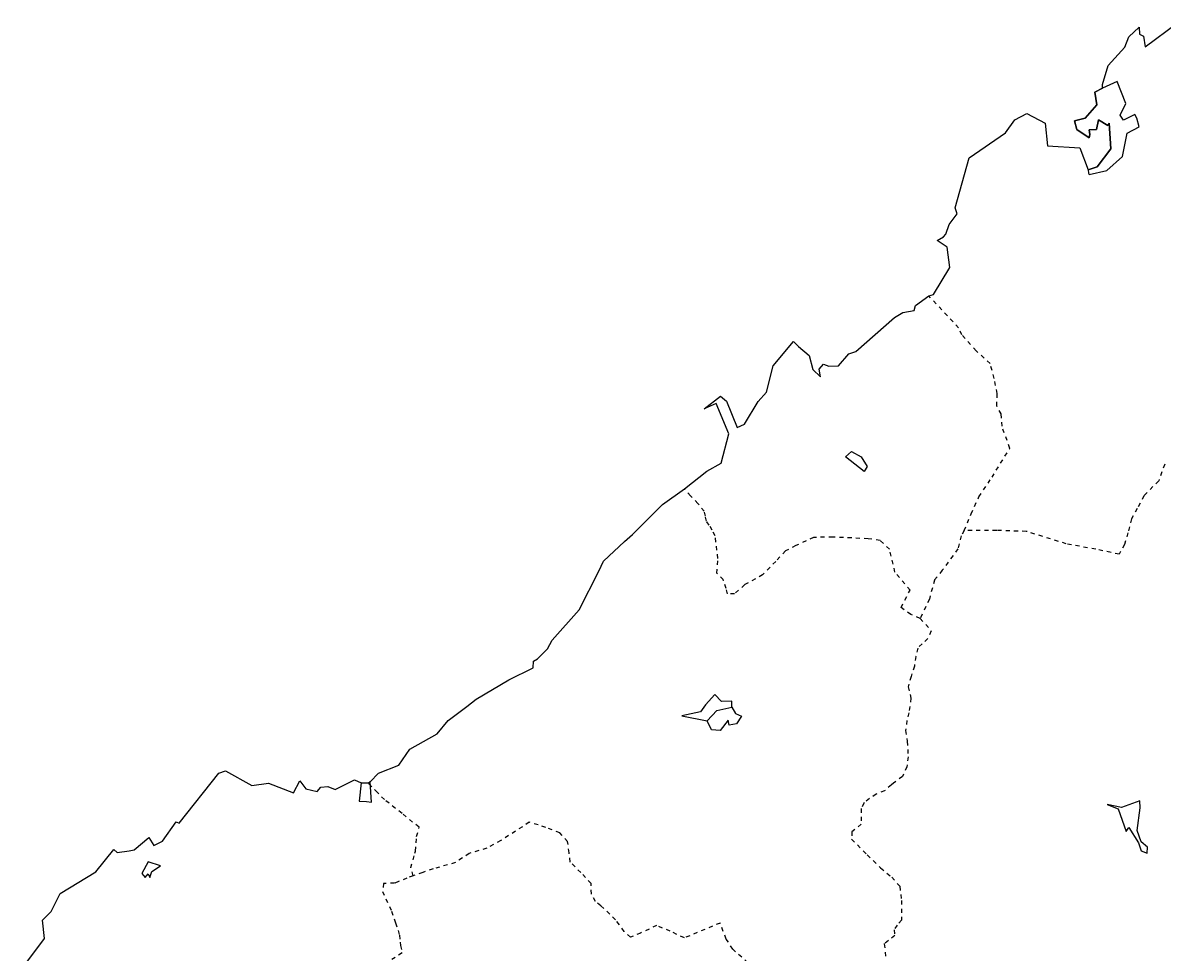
# Model space of a CAD drawing. Header units: millimetres. Extents: x 1888 to 2040, y 1705 to 1894.
# Drawn here: x 1912.65 to 1940.41, y 1845.85 to 1868.5 of the extents above; entities that cross this region are included whole.
import ezdxf

# ---------------------------------------------------------------- set-up
doc = ezdxf.new("R2010")
doc.units = ezdxf.units.MM
doc.linetypes.add('HIDDEN', pattern=[0.375, 0.25, -0.125])

# ---------------------------------------------------------------- blocks, each defined once
blk = doc.blocks.new('mall')
at = {"linetype": 'Continuous'}
for p, q in [((-84850, 31124), (-84065, 31706)), ((-85247, 31362), (-84993, 31601)), ((-84993, 31601), (-84982, 31434)), ((-84982, 31434), (-84887, 31384)), ((-84887, 31384), (-84850, 31124)), ((-85747, 30668), (-85342, 31114)), ((-85342, 31114), (-85247, 31362)), ((-85883, 30203), (-85747, 30668)), ((-85528, 30277), (-85882, 30115)), ((-85320, 29741), (-85528, 30277)), ((-86072, 30020), (-85882, 30115)), ((-85882, 30115), (-86072, 30020)), ((-86020, 29715), (-86072, 30020)), ((-86072, 30020), (-86020, 29715)), ((-85882, 30115), (-85883, 30203)), ((-86306, 29385), (-86020, 29715)), ((-86020, 29715), (-86306, 29385)), ((-85453, 29457), (-85320, 29741)), ((-88014, 29346), (-87729, 29499)), ((-87729, 29499), (-87281, 29268)), ((-85376, 29338), (-85453, 29457)), ((-85102, 29478), (-85376, 29338)), ((-85053, 29388), (-85102, 29478)), ((-88245, 29032), (-88014, 29346)), ((-87281, 29268), (-87223, 28718)), ((-86569, 29324), (-86306, 29385)), ((-86306, 29385), (-86569, 29324)), ((-86511, 29110), (-86569, 29324)), ((-86569, 29324), (-86511, 29110)), ((-85980, 29350), (-86034, 29115)), ((-86034, 29115), (-85980, 29350)), ((-85753, 29211), (-85980, 29350)), ((-85980, 29350), (-85753, 29211)), ((-85727, 29269), (-85753, 29211)), ((-85753, 29211), (-85727, 29269)), ((-85683, 28639), (-85727, 29269)), ((-85727, 29269), (-85683, 28639)), ((-85288, 29021), (-84992, 29174)), ((-84992, 29174), (-85053, 29388)), ((-89126, 28425), (-88245, 29032)), ((-86212, 28907), (-86511, 29110)), ((-86511, 29110), (-86212, 28907)), ((-86034, 29115), (-86213, 29103)), ((-86213, 29103), (-86034, 29115)), ((-86213, 29103), (-86192, 28992)), ((-86192, 28992), (-86213, 29103)), ((-86192, 28992), (-86212, 28907)), ((-86212, 28907), (-86192, 28992)), ((-85397, 28457), (-85288, 29021)), ((-87223, 28718), (-86441, 28666)), ((-86441, 28666), (-86237, 28129)), ((-86017, 28201), (-85683, 28639)), ((-85683, 28639), (-86017, 28201)), ((-89473, 27209), (-89126, 28425)), ((-85780, 28113), (-85397, 28457)), ((-86237, 28129), (-86017, 28201)), ((-86017, 28201), (-86237, 28129)), ((-86237, 28129), (-86230, 28047)), ((-86230, 28047), (-86206, 28019)), ((-86206, 28019), (-85780, 28113)), ((-89421, 27060), (-89473, 27209)), ((-89617, 26798), (-89421, 27060)), ((-89699, 26563), (-89617, 26798)), ((-89909, 26413), (-89751, 26501)), ((-89660, 26251), (-89909, 26413)), ((-89751, 26501), (-89699, 26563)), ((-89600, 25752), (-89660, 26251)), ((-89999, 25103), (-89600, 25752)), ((-90436, 24828), (-90110, 25067)), ((-90110, 25067), (-89999, 25103)), ((-90738, 24664), (-90463, 24709)), ((-90463, 24709), (-90436, 24828)), ((-91884, 23717), (-90945, 24542)), ((-90945, 24542), (-90738, 24664)), ((-93893, 23368), (-93401, 23959)), ((-93401, 23959), (-93276, 23834)), ((-93276, 23834), (-93023, 23612)), ((-93023, 23612), (-92929, 23277)), ((-92303, 23364), (-92058, 23660)), ((-92058, 23660), (-91884, 23717)), ((-94057, 22727), (-93893, 23368)), ((-92777, 23283), (-92673, 23407)), ((-92673, 23407), (-92542, 23355)), ((-92542, 23355), (-92303, 23364)), ((-92929, 23277), (-92742, 23101)), ((-92742, 23101), (-92777, 23283)), ((-95575, 22320), (-95177, 22626)), ((-95177, 22626), (-95031, 22503)), ((-95031, 22503), (-94773, 21861)), ((-94593, 21943), (-94261, 22499)), ((-94261, 22499), (-94057, 22727)), ((-95284, 22445), (-95575, 22320)), ((-94973, 21715), (-95284, 22445)), ((-94773, 21861), (-94593, 21943)), ((-95164, 20998), (-94973, 21715)), ((-92140, 21148), (-91994, 21279)), ((-91685, 20795), (-92140, 21148)), ((-91994, 21279), (-91757, 21151)), ((-91757, 21151), (-91607, 20914)), ((-95507, 20800), (-95164, 20998)), ((-91607, 20914), (-91685, 20795)), ((-96054, 20371), (-95507, 20800)), ((-96584, 19989), (-96054, 20371)), ((-97315, 19264), (-96584, 19989)), ((-97512, 19094), (-97315, 19264)), ((-98024, 18611), (-97512, 19094)), ((-98138, 18371), (-98024, 18611)), ((-98611, 17434), (-98138, 18371)), ((-99271, 16695), (-98611, 17434)), ((-99386, 16480), (-99271, 16695)), ((-99627, 16238), (-99386, 16480)), ((-99732, 16021), (-99728, 16179)), ((-99728, 16179), (-99627, 16238)), ((-100324, 15732), (-99732, 16021)), ((-101119, 15255), (-100324, 15732)), ((-95314, 15375), (-95540, 15118)), ((-95155, 15204), (-95314, 15375)), ((-101799, 14739), (-101349, 15082)), ((-101349, 15082), (-101119, 15255)), ((-95540, 15118), (-95663, 14950)), ((-95266, 14984), (-94903, 15060)), ((-95266, 14984), (-94903, 15060)), ((-94902, 15207), (-95155, 15204)), ((-94903, 15060), (-94902, 15207)), ((-94903, 15060), (-94808, 14911)), ((-102067, 14414), (-101799, 14739)), ((-95663, 14950), (-96118, 14850)), ((-96118, 14850), (-95504, 14735)), ((-95504, 14735), (-95266, 14984)), ((-95504, 14735), (-95266, 14984)), ((-95394, 14510), (-95504, 14735)), ((-94993, 14749), (-95182, 14494)), ((-94965, 14623), (-94993, 14749)), ((-94808, 14911), (-94669, 14847)), ((-94669, 14847), (-94784, 14662)), ((-95182, 14494), (-95394, 14510)), ((-94784, 14662), (-94965, 14623)), ((-102731, 14043), (-102067, 14414)), ((-103004, 13657), (-102731, 14043)), ((-103498, 13459), (-103004, 13657)), ((-108344, 12240), (-107376, 13455)), ((-107376, 13455), (-107215, 13518)), ((-107215, 13518), (-106575, 13161)), ((-103696, 13245), (-103498, 13459)), ((-106575, 13161), (-106168, 13216)), ((-106168, 13216), (-105562, 12982)), ((-105562, 12982), (-105412, 13271)), ((-105412, 13271), (-105266, 13074)), ((-105266, 13074), (-104984, 13010)), ((-104984, 13010), (-104901, 13118)), ((-104901, 13118), (-104731, 13135)), ((-104731, 13135), (-104549, 13064)), ((-104549, 13064), (-104079, 13293)), ((-104079, 13293), (-103914, 13224)), ((-103914, 13224), (-103967, 12775)), ((-103914, 13224), (-103741, 13213)), ((-103741, 13213), (-103914, 13224)), ((-103741, 13213), (-103696, 13245)), ((-103696, 13245), (-103741, 13213)), ((-103662, 12753), (-103696, 13245)), ((-103967, 12775), (-103784, 12771)), ((-103784, 12771), (-103662, 12753)), ((-84974, 12783), (-85420, 12626)), ((-84970, 12619), (-84974, 12783)), ((-85420, 12626), (-85770, 12698)), ((-85770, 12698), (-85506, 12592)), ((-85506, 12592), (-85312, 12041)), ((-85039, 12068), (-84970, 12619)), ((-108748, 11804), (-108416, 12277)), ((-108416, 12277), (-108344, 12240)), ((-85312, 12041), (-85244, 12139)), ((-85244, 12139), (-85014, 11762)), ((-84946, 11790), (-85039, 12068)), ((-109434, 11595), (-109080, 11891)), ((-109080, 11891), (-108962, 11702)), ((-108962, 11702), (-108748, 11804)), ((-85014, 11762), (-84943, 11567)), ((-84791, 11659), (-84946, 11790)), ((-110368, 11062), (-109932, 11603)), ((-109932, 11603), (-109847, 11528)), ((-109847, 11528), (-109558, 11567)), ((-109558, 11567), (-109434, 11595)), ((-84943, 11567), (-84803, 11510)), ((-84803, 11510), (-84791, 11659)), ((-109094, 11306), (-109250, 11018)), ((-108796, 11206), (-109094, 11306)), ((-109009, 11065), (-108796, 11206)), ((-111241, 10531), (-110368, 11062)), ((-109250, 11018), (-109171, 10920)), ((-109171, 10920), (-109093, 11013)), ((-109093, 11013), (-109054, 10921)), ((-109054, 10921), (-109009, 11065)), ((-111460, 10097), (-111241, 10531)), ((-111666, 9884), (-111460, 10097)), ((-111621, 9435), (-111666, 9884)), ((-112145, 8733), (-111621, 9435))]:
    blk.add_line(p, q, dxfattribs=at)
at = {"linetype": 'HIDDEN'}
for p, q in [((-89384, 24290), (-90110, 25067)), ((-89304, 24120), (-89384, 24290)), ((-88961, 23731), (-89304, 24120)), ((-88618, 23419), (-88961, 23731)), ((-88518, 23057), (-88618, 23419)), ((-88446, 22691), (-88518, 23057)), ((-88455, 22388), (-88446, 22691)), ((-88348, 22195), (-88455, 22388)), ((-88329, 21894), (-88348, 22195)), ((-88142, 21356), (-88329, 21894)), ((-88573, 20657), (-88142, 21356)), ((-84373, 20973), (-84519, 20570)), ((-88891, 20179), (-88573, 20657)), ((-84519, 20570), (-84877, 20204)), ((-95904, 20205), (-96054, 20371)), ((-95727, 20016), (-95904, 20205)), ((-95571, 19828), (-95727, 20016)), ((-89078, 19764), (-88891, 20179)), ((-84877, 20204), (-85041, 19894)), ((-95544, 19712), (-95571, 19828)), ((-95516, 19590), (-95544, 19712)), ((-89252, 19359), (-89078, 19764)), ((-85041, 19894), (-85182, 19646)), ((-95453, 19490), (-95516, 19590)), ((-95378, 19372), (-95453, 19490)), ((-85182, 19646), (-85266, 19301)), ((-95307, 19228), (-95378, 19372)), ((-95240, 18682), (-95307, 19228)), ((-92914, 19192), (-93342, 18993)), ((-92445, 19199), (-92914, 19192)), ((-91586, 19160), (-92445, 19199)), ((-91295, 19121), (-91586, 19160)), ((-89322, 19230), (-89402, 18915)), ((-89252, 19359), (-89322, 19230)), ((-88459, 19360), (-89252, 19359)), ((-87739, 19339), (-88459, 19360)), ((-86766, 19035), (-87739, 19339)), ((-85266, 19301), (-85351, 19022)), ((-93342, 18993), (-93595, 18863)), ((-91070, 18904), (-91295, 19121)), ((-90933, 18345), (-91070, 18904)), ((-89402, 18915), (-89783, 18392)), ((-86050, 18904), (-86766, 19035)), ((-85483, 18784), (-86050, 18904)), ((-85351, 19022), (-85483, 18784)), ((-95267, 18324), (-95240, 18682)), ((-93830, 18610), (-94152, 18284)), ((-93595, 18863), (-93830, 18610)), ((-95110, 18165), (-95267, 18324)), ((-90566, 17909), (-90933, 18345)), ((-89783, 18392), (-89970, 18156)), ((-95036, 17949), (-95110, 18165)), ((-94152, 18284), (-94587, 18044)), ((-89970, 18156), (-90097, 17690)), ((-95005, 17821), (-95036, 17949)), ((-94834, 17823), (-95005, 17821)), ((-94587, 18044), (-94834, 17823)), ((-90784, 17485), (-90566, 17909)), ((-90097, 17690), (-90318, 17224)), ((-90546, 17317), (-90784, 17485)), ((-90318, 17224), (-90546, 17317)), ((-90318, 17224), (-90050, 16917)), ((-90134, 16733), (-90269, 16607)), ((-90050, 16917), (-90134, 16733)), ((-90377, 16502), (-90423, 16295)), ((-90269, 16607), (-90377, 16502)), ((-90423, 16295), (-90462, 16063)), ((-90462, 16063), (-90541, 15811)), ((-90541, 15811), (-90616, 15562)), ((-90616, 15562), (-90545, 15282)), ((-90545, 15282), (-90596, 14925)), ((-90644, 14739), (-90675, 14496)), ((-90596, 14925), (-90644, 14739)), ((-90675, 14496), (-90636, 14235)), ((-90636, 14235), (-90613, 13856)), ((-90646, 13617), (-90754, 13378)), ((-90613, 13856), (-90646, 13617)), ((-90754, 13378), (-90971, 13215)), ((-103518, 12987), (-103741, 13213)), ((-91020, 13173), (-91185, 13029)), ((-90971, 13215), (-91020, 13173)), ((-103351, 12816), (-103518, 12987)), ((-102923, 12479), (-103351, 12816)), ((-91555, 12840), (-91683, 12747)), ((-91393, 12951), (-91555, 12840)), ((-91185, 13029), (-91393, 12951)), ((-91691, 12730), (-91754, 12597)), ((-91754, 12597), (-91754, 12219)), ((-91683, 12747), (-91691, 12730)), ((-102509, 12144), (-102923, 12479)), ((-99827, 12265), (-100519, 11819)), ((-99423, 12139), (-99827, 12265)), ((-91754, 12219), (-91979, 12036)), ((-102567, 11922), (-102509, 12144)), ((-99083, 12008), (-99423, 12139)), ((-98895, 11795), (-99083, 12008)), ((-91979, 12036), (-91990, 11854)), ((-102596, 11565), (-102567, 11922)), ((-100519, 11819), (-100864, 11634)), ((-98857, 11523), (-98895, 11795)), ((-91990, 11854), (-91607, 11473)), ((-102709, 11161), (-102610, 11515)), ((-102610, 11515), (-102596, 11565)), ((-101287, 11506), (-101623, 11285)), ((-100864, 11634), (-101287, 11506)), ((-98835, 11298), (-98857, 11523)), ((-91607, 11473), (-91283, 11156)), ((-102652, 10966), (-102709, 11161)), ((-102168, 11130), (-102419, 11045)), ((-101623, 11285), (-102168, 11130)), ((-98573, 11040), (-98835, 11298)), ((-91283, 11156), (-91007, 10929)), ((-102805, 10907), (-103009, 10822)), ((-102652, 10966), (-102805, 10907)), ((-102419, 11045), (-102652, 10966)), ((-98324, 10773), (-98573, 11040)), ((-91007, 10929), (-90817, 10708)), ((-103372, 10777), (-103396, 10584)), ((-103396, 10584), (-103178, 10104)), ((-103105, 10782), (-103372, 10777)), ((-103009, 10822), (-103105, 10782)), ((-98315, 10518), (-98324, 10773)), ((-90817, 10708), (-90775, 10363)), ((-98218, 10341), (-98315, 10518)), ((-98088, 10236), (-98218, 10341)), ((-90775, 10363), (-90776, 9884)), ((-103178, 10104), (-103078, 9821)), ((-97727, 9894), (-98088, 10236)), ((-103078, 9821), (-102984, 9518)), ((-97521, 9605), (-97727, 9894)), ((-96733, 9753), (-97119, 9570)), ((-96401, 9618), (-96733, 9753)), ((-95187, 9815), (-96056, 9451)), ((-95036, 9425), (-95187, 9815)), ((-90882, 9762), (-90952, 9652)), ((-90776, 9884), (-90882, 9762)), ((-102984, 9518), (-102965, 9347)), ((-97364, 9472), (-97521, 9605)), ((-97119, 9570), (-97364, 9472)), ((-96056, 9451), (-96401, 9618)), ((-90936, 9511), (-91187, 9313)), ((-90952, 9652), (-90936, 9511)), ((-102965, 9347), (-102956, 9267)), ((-102956, 9267), (-102920, 9086)), ((-94879, 9177), (-95036, 9425)), ((-94512, 8851), (-94879, 9177)), ((-91187, 9313), (-91194, 9308)), ((-91194, 9308), (-91156, 8971)), ((-102920, 9086), (-103338, 8825))]:
    blk.add_line(p, q, dxfattribs=at)

msp = doc.modelspace()

# ---------------------------------------------------------------- block references
at = {"xscale": 0.001, "yscale": 0.001, "zscale": 0.001}
msp.add_blockref('mall', (2024.797, 1836.796), dxfattribs=at)

doc.saveas('drawing.dxf')
